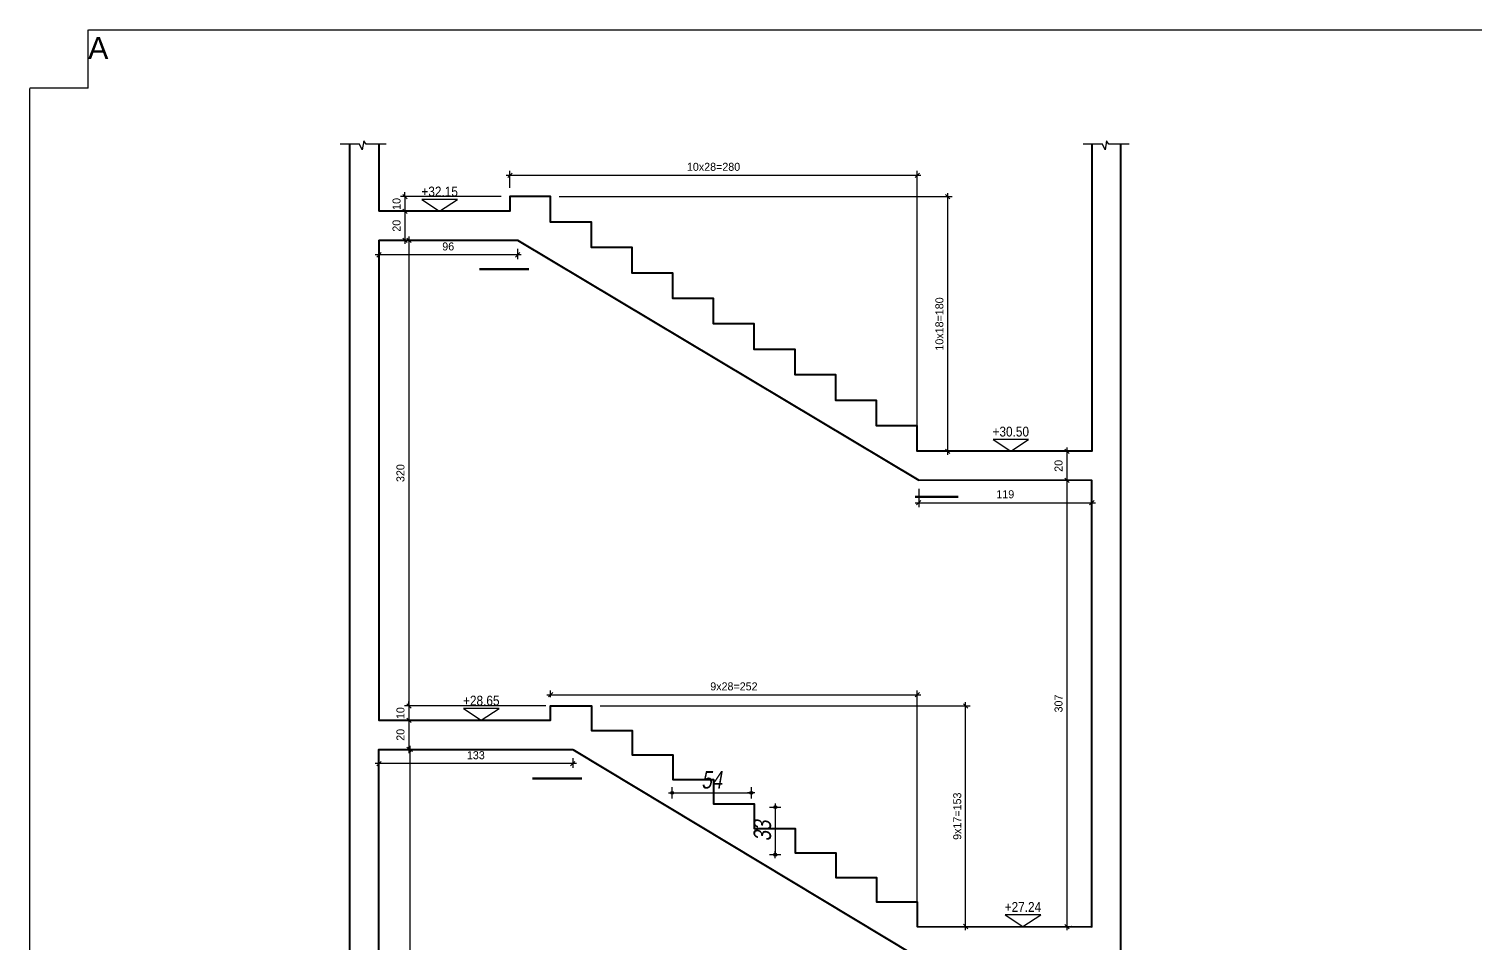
# Model space of a CAD drawing. Header units: inches. Extents: x -5298 to 11252, y 8210 to 22495.
# Drawn here: x 6456 to 7450, y 17198 to 17826 of the extents above; entities that cross this region are included whole.
import ezdxf
from ezdxf.enums import TextEntityAlignment as Align

# ---------------------------------------------------------------- set-up
doc = ezdxf.new("R2010")
doc.units = ezdxf.units.IN
doc.header["$LTSCALE"] = 11
doc.header["$MEASUREMENT"] = 0
doc.layers.get('Defpoints').update_dxf_attribs({"color": 40})
for name, color, linetype in [('break', 1, 'Continuous'), ('dim', 3, 'Continuous'), ('dim-50-v', 2, 'Continuous'), ('otm-text', 1, 'Continuous'), ('P-lines', 3, 'Continuous'), ('TXT', 4, 'Continuous')]:
    doc.layers.add(name, color=color, linetype=linetype)
doc.layers.add('W', color=1, linetype='Continuous', lineweight=50)
doc.layers.add('W-Conc', color=3, linetype='Continuous', lineweight=40)
doc.styles.add('danmm', font='danmm.shx', dxfattribs={"width": 0.9})
doc.styles.add('H-it', font='HEB', dxfattribs={"width": 0.8, "oblique": 10})
doc.styles.add('HEBTXT', font='hebtxt-weld.shx')
doc.styles.add('ROMANS', font='romans')
doc.styles.get("Standard").update_dxf_attribs({"font": 'arial.ttf'})
doc.dimstyles.new('1-50-work', dxfattribs={"dimtxt": 12, "dimasz": 0.2, "dimexe": 0, "dimexo": 0, "dimgap": 2, "dimtad": 1, "dimdec": 0, "dimtxsty": 'H-it', "dimblk1": 'D20', "dimblk2": 'D20', "dimsah": 1, "dimcen": 0, "dimse1": 1, "dimse2": 1, "dimclrd": 256, "dimclrt": 256, "dimazin": 3, "dimtfac": 1, "dimtdec": 0, "dimtmove": 2, "dimatfit": 3, "dimldrblk": 'D20', "dimtvp": 0.733333})
doc.dimstyles.new('25', dxfattribs={"dimtxt": 5.5, "dimasz": 3, "dimexe": 3, "dimexo": 6, "dimgap": 3, "dimtad": 1, "dimdec": 0, "dimrnd": 0.5, "dimtxsty": 'HEBTXT', "dimblk1": 'OBLIQUE', "dimblk2": 'OBLIQUE', "dimsah": 1, "dimcen": 1, "dimdle": 2.5, "dimclre": 9, "dimclrt": 3, "dimazin": 3, "dimtfac": 1, "dimtdec": 0, "dimtix": 1, "dimtmove": 2, "dimatfit": 3, "dimldrblk": 'OBLIQUE'})
doc.dimstyles.get("Standard").update_dxf_attribs({"dimtxt": 2.5, "dimasz": 2.5, "dimexe": 1.25, "dimexo": 0.625, "dimtad": 1, "dimtxsty": 'Standard', "dimcen": 2.5, "dimazin": 3, "dimtfac": 1, "dimtmove": 0, "dimatfit": 3})

# ---------------------------------------------------------------- blocks, each defined once
blk = doc.blocks.new('MF1')
blk.add_lwpolyline([(30, 20), (0, 0), (-30, 20)], close=True)
at = {"style": 'ROMANS'}
blk.add_attdef('0', text='', height=6, dxfattribs=at).set_placement((0, 25), align=Align.CENTER)
blk = doc.blocks.new('_OBLIQUE')
at = {"color": 0, "linetype": 'ByBlock'}
blk.add_line((-0.5, -0.5), (0.5, 0.5), dxfattribs=at)
blk = doc.blocks.new('*D803')
at = {"layer": 'Defpoints', "color": 0, "ltscale": 5, "transparency": 16777216}
for p in [(7169.09, 17535.59, 0.06), (7168.64, 17515.61, 0.01), (7169.09, 17515.61)]:
    blk.add_point(p, dxfattribs=at)
at = {"layer": 'dim-50-v', "color": 0, "lineweight": -2, "ltscale": 5, "transparency": 16777216}
blk.add_line((7169.09, 17538.09), (7169.09, 17513.11), dxfattribs=at)
at = {"layer": 'dim-50-v', "color": 9, "lineweight": -2, "ltscale": 5, "transparency": 16777216}
for p, q in [((7175.09, 17535.59), (7172.09, 17535.59)), ((7174.64, 17515.61), (7172.09, 17515.61))]:
    blk.add_line(p, q, dxfattribs=at)
at = {"layer": 'dim-50-v', "color": 0, "lineweight": -2, "ltscale": 5, "transparency": 16777216, "xscale": 3, "yscale": 3, "zscale": 3}
for p, rotation in [((7169.09, 17535.59), 90), ((7169.09, 17515.61), 270)]:
    blk.add_blockref('_OBLIQUE', p, dxfattribs=dict(at, rotation=rotation))
at = {"layer": 'dim-50-v', "color": 3, "ltscale": 5, "transparency": 16777216, "insert": (7163.34, 17525.6), "char_height": 5.5, "attachment_point": 5, "rotation": 90, "style": 'HEBTXT'}
blk.add_mtext('\\A1;20', dxfattribs=at)
blk = doc.blocks.new('*D804')
at = {"layer": 'Defpoints', "color": 0, "ltscale": 5, "transparency": 16777216}
for p in [(7168.64, 17515.61, 0.01), (7166.19, 17208.91, 0.01), (7169.09, 17208.91)]:
    blk.add_point(p, dxfattribs=at)
at = {"layer": 'dim-50-v', "color": 0, "lineweight": -2, "ltscale": 5, "transparency": 16777216}
blk.add_line((7169.09, 17518.11), (7169.09, 17206.41), dxfattribs=at)
at = {"layer": 'dim-50-v', "color": 9, "lineweight": -2, "ltscale": 5, "transparency": 16777216}
for p, q in [((7174.64, 17515.61), (7172.09, 17515.61)), ((7172.19, 17208.91), (7172.09, 17208.91))]:
    blk.add_line(p, q, dxfattribs=at)
at = {"layer": 'dim-50-v', "color": 0, "lineweight": -2, "ltscale": 5, "transparency": 16777216, "xscale": 3, "yscale": 3, "zscale": 3}
for p, rotation in [((7169.09, 17515.61), 90), ((7169.09, 17208.91), 270)]:
    blk.add_blockref('_OBLIQUE', p, dxfattribs=dict(at, rotation=rotation))
at = {"layer": 'dim-50-v', "color": 3, "ltscale": 5, "transparency": 16777216, "insert": (7163.34, 17362.26), "char_height": 5.5, "attachment_point": 5, "rotation": 90, "style": 'HEBTXT'}
blk.add_mtext('\\A1;307', dxfattribs=at)
blk = doc.blocks.new('*D836')
at = {"layer": 'Defpoints', "color": 0, "ltscale": 5, "transparency": 16777216}
for p in [(6714.09, 17700.59, 0.06), (6714.09, 17680.6), (6714.31, 17680.6, 0.01)]:
    blk.add_point(p, dxfattribs=at)
at = {"layer": 'dim-50-v', "color": 0, "lineweight": -2, "ltscale": 5, "transparency": 16777216}
blk.add_line((6714.09, 17703.09), (6714.09, 17678.1), dxfattribs=at)
at = {"layer": 'dim-50-v', "color": 9, "lineweight": -2, "ltscale": 5, "transparency": 16777216}
for p, q in [((6720.09, 17700.59), (6717.09, 17700.59)), ((6708.31, 17680.6), (6711.09, 17680.6))]:
    blk.add_line(p, q, dxfattribs=at)
at = {"layer": 'dim-50-v', "color": 0, "lineweight": -2, "ltscale": 5, "transparency": 16777216, "xscale": 3, "yscale": 3, "zscale": 3}
for p, rotation in [((6714.09, 17700.59), 90), ((6714.09, 17680.6), 270)]:
    blk.add_blockref('_OBLIQUE', p, dxfattribs=dict(at, rotation=rotation))
at = {"layer": 'dim-50-v', "color": 3, "ltscale": 5, "transparency": 16777216, "insert": (6708.34, 17690.6), "char_height": 5.5, "attachment_point": 5, "rotation": 90, "style": 'HEBTXT'}
blk.add_mtext('\\A1;20', dxfattribs=at)
blk = doc.blocks.new('*D837')
at = {"layer": 'Defpoints', "color": 0, "ltscale": 5, "transparency": 16777216}
for p in [(6714.31, 17680.6, 0.01), (6716.79, 17360.59), (6814.2, 17360.59, 0.01)]:
    blk.add_point(p, dxfattribs=at)
at = {"layer": 'dim-50-v', "color": 0, "lineweight": -2, "ltscale": 5, "transparency": 16777216}
blk.add_line((6716.79, 17683.1), (6716.79, 17358.09), dxfattribs=at)
at = {"layer": 'dim-50-v', "color": 9, "lineweight": -2, "ltscale": 5, "transparency": 16777216}
for p, q in [((6720.31, 17680.6), (6719.79, 17680.6)), ((6808.2, 17360.59), (6713.79, 17360.59))]:
    blk.add_line(p, q, dxfattribs=at)
at = {"layer": 'dim-50-v', "color": 0, "lineweight": -2, "ltscale": 5, "transparency": 16777216, "xscale": 3, "yscale": 3, "zscale": 3}
for p, rotation in [((6716.79, 17680.6), 90), ((6716.79, 17360.59), 270)]:
    blk.add_blockref('_OBLIQUE', p, dxfattribs=dict(at, rotation=rotation))
at = {"layer": 'dim-50-v', "color": 3, "ltscale": 5, "transparency": 16777216, "insert": (6711.04, 17520.6), "char_height": 5.5, "attachment_point": 5, "rotation": 90, "style": 'HEBTXT'}
blk.add_mtext('\\A1;320', dxfattribs=at)
blk = doc.blocks.new('*D838')
at = {"layer": 'Defpoints', "color": 0, "ltscale": 5, "transparency": 16777216}
for p in [(6727.06, 17350.74, 0.01), (6716.79, 17330.74), (6727.98, 17330.74, 0.01)]:
    blk.add_point(p, dxfattribs=at)
at = {"layer": 'dim-50-v', "color": 9, "lineweight": -2, "ltscale": 5, "transparency": 16777216}
for p, q in [((6721.06, 17350.74), (6713.79, 17350.74)), ((6721.98, 17330.74), (6713.79, 17330.74))]:
    blk.add_line(p, q, dxfattribs=at)
at = {"layer": 'dim-50-v', "color": 0, "lineweight": -2, "ltscale": 5, "transparency": 16777216}
blk.add_line((6716.79, 17353.24), (6716.79, 17328.24), dxfattribs=at)
at = {"layer": 'dim-50-v', "color": 0, "lineweight": -2, "ltscale": 5, "transparency": 16777216, "xscale": 3, "yscale": 3, "zscale": 3}
for p, rotation in [((6716.79, 17350.74), 90), ((6716.79, 17330.74), 270)]:
    blk.add_blockref('_OBLIQUE', p, dxfattribs=dict(at, rotation=rotation))
at = {"layer": 'dim-50-v', "color": 3, "ltscale": 5, "transparency": 16777216, "insert": (6711.04, 17340.74), "char_height": 5.5, "attachment_point": 5, "rotation": 90, "style": 'HEBTXT'}
blk.add_mtext('\\A1;20', dxfattribs=at)
blk = doc.blocks.new('*D809')
at = {"layer": 'Defpoints', "color": 0, "ltscale": 5, "transparency": 16777216}
for p in [(6814.2, 17710.59, 0.06), (7087.21, 17710.59), (7066.2, 17535.59, 0.06)]:
    blk.add_point(p, dxfattribs=at)
at = {"layer": 'dim-50-v', "color": 0, "lineweight": -2, "ltscale": 5, "transparency": 16777216}
blk.add_line((7087.21, 17533.09), (7087.21, 17713.09), dxfattribs=at)
at = {"layer": 'dim-50-v', "color": 9, "lineweight": -2, "ltscale": 5, "transparency": 16777216}
for p, q in [((6820.2, 17710.59), (7090.21, 17710.59)), ((7072.2, 17535.59), (7090.21, 17535.59))]:
    blk.add_line(p, q, dxfattribs=at)
at = {"layer": 'dim-50-v', "color": 0, "lineweight": -2, "ltscale": 5, "transparency": 16777216, "xscale": 3, "yscale": 3, "zscale": 3}
for p, rotation in [((7087.21, 17710.59), 90), ((7087.21, 17535.59), 270)]:
    blk.add_blockref('_OBLIQUE', p, dxfattribs=dict(at, rotation=rotation))
at = {"layer": 'dim-50-v', "color": 3, "ltscale": 5, "transparency": 16777216, "insert": (7081.46, 17623.09), "char_height": 5.5, "attachment_point": 5, "rotation": 90, "style": 'HEBTXT'}
blk.add_mtext('\\A1;10x18=180', dxfattribs=at)
blk = doc.blocks.new('*D810')
at = {"layer": 'Defpoints', "color": 0, "ltscale": 5, "transparency": 16777216}
for p in [(7066.2, 17725.31), (6786.2, 17710.59, 0.06), (7066.2, 17535.59, 0.06)]:
    blk.add_point(p, dxfattribs=at)
at = {"layer": 'dim-50-v', "color": 0, "lineweight": -2, "ltscale": 5, "transparency": 16777216}
blk.add_line((6783.7, 17725.31), (7068.7, 17725.31), dxfattribs=at)
at = {"layer": 'dim-50-v', "color": 9, "lineweight": -2, "ltscale": 5, "transparency": 16777216}
for p, q in [((6786.2, 17716.59), (6786.2, 17728.31)), ((7066.2, 17541.59), (7066.2, 17728.31))]:
    blk.add_line(p, q, dxfattribs=at)
at = {"layer": 'dim-50-v', "color": 0, "lineweight": -2, "ltscale": 5, "transparency": 16777216, "xscale": 3, "yscale": 3, "zscale": 3, "rotation": 180}
blk.add_blockref('_OBLIQUE', (6786.2, 17725.31), dxfattribs=at)
at = {"layer": 'dim-50-v', "color": 0, "lineweight": -2, "ltscale": 5, "transparency": 16777216, "xscale": 3, "yscale": 3, "zscale": 3}
blk.add_blockref('_OBLIQUE', (7066.2, 17725.31), dxfattribs=at)
at = {"layer": 'dim-50-v', "color": 3, "ltscale": 5, "transparency": 16777216, "insert": (6926.2, 17731.06), "char_height": 5.5, "attachment_point": 5, "style": 'HEBTXT'}
blk.add_mtext('\\A1;10x28=280', dxfattribs=at)
blk = doc.blocks.new('*D811')
at = {"layer": 'Defpoints', "color": 0, "ltscale": 5, "transparency": 16777216}
for p in [(6842.2, 17360.59, 0.01), (7099.47, 17360.59), (7066.2, 17209.03, 0.01)]:
    blk.add_point(p, dxfattribs=at)
at = {"layer": 'dim-50-v', "color": 9, "lineweight": -2, "ltscale": 5, "transparency": 16777216}
for p, q in [((6848.2, 17360.59), (7102.47, 17360.59)), ((7072.2, 17209.03), (7102.47, 17209.03))]:
    blk.add_line(p, q, dxfattribs=at)
at = {"layer": 'dim-50-v', "color": 0, "lineweight": -2, "ltscale": 5, "transparency": 16777216}
blk.add_line((7099.47, 17206.53), (7099.47, 17363.09), dxfattribs=at)
at = {"layer": 'dim-50-v', "color": 0, "lineweight": -2, "ltscale": 5, "transparency": 16777216, "xscale": 3, "yscale": 3, "zscale": 3}
for p, rotation in [((7099.47, 17360.59), 90), ((7099.47, 17209.03), 270)]:
    blk.add_blockref('_OBLIQUE', p, dxfattribs=dict(at, rotation=rotation))
at = {"layer": 'dim-50-v', "color": 3, "ltscale": 5, "transparency": 16777216, "insert": (7093.72, 17284.81), "char_height": 5.5, "attachment_point": 5, "rotation": 90, "style": 'HEBTXT'}
blk.add_mtext('\\A1;9x17=153', dxfattribs=at)
blk = doc.blocks.new('*D812')
at = {"layer": 'Defpoints', "color": 0, "ltscale": 5, "transparency": 16777216}
for p in [(7066.2, 17368.25), (6814.2, 17360.59, 0.01), (7066.2, 17209.03, 0.01)]:
    blk.add_point(p, dxfattribs=at)
at = {"layer": 'dim-50-v', "color": 0, "lineweight": -2, "ltscale": 5, "transparency": 16777216}
blk.add_line((6811.7, 17368.25), (7068.7, 17368.25), dxfattribs=at)
at = {"layer": 'dim-50-v', "color": 9, "lineweight": -2, "ltscale": 5, "transparency": 16777216}
for p, q in [((6814.2, 17366.59), (6814.2, 17371.25)), ((7066.2, 17215.03), (7066.2, 17371.25))]:
    blk.add_line(p, q, dxfattribs=at)
at = {"layer": 'dim-50-v', "color": 0, "lineweight": -2, "ltscale": 5, "transparency": 16777216, "xscale": 3, "yscale": 3, "zscale": 3, "rotation": 180}
blk.add_blockref('_OBLIQUE', (6814.2, 17368.25), dxfattribs=at)
at = {"layer": 'dim-50-v', "color": 0, "lineweight": -2, "ltscale": 5, "transparency": 16777216, "xscale": 3, "yscale": 3, "zscale": 3}
blk.add_blockref('_OBLIQUE', (7066.2, 17368.25), dxfattribs=at)
at = {"layer": 'dim-50-v', "color": 3, "ltscale": 5, "transparency": 16777216, "insert": (6940.2, 17374), "char_height": 5.5, "attachment_point": 5, "style": 'HEBTXT'}
blk.add_mtext('\\A1;9x28=252', dxfattribs=at)
blk = doc.blocks.new('*D814')
at = {"layer": 'Defpoints', "color": 0, "ltscale": 5, "transparency": 16777216}
for p in [(6816.91, 17360.59, 0.01), (6716.79, 17350.74), (6716.79, 17350.74)]:
    blk.add_point(p, dxfattribs=at)
at = {"layer": 'dim-50-v', "color": 9, "lineweight": -2, "ltscale": 5, "transparency": 16777216}
for p, q in [((6810.91, 17360.59), (6713.79, 17360.59)), ((6722.79, 17350.74), (6719.79, 17350.74))]:
    blk.add_line(p, q, dxfattribs=at)
at = {"layer": 'dim-50-v', "color": 0, "lineweight": -2, "ltscale": 5, "transparency": 16777216}
for p, q in [((6716.79, 17360.59), (6716.79, 17363.59)), ((6716.79, 17360.59), (6716.79, 17350.74)), ((6716.79, 17350.74), (6716.79, 17347.74))]:
    blk.add_line(p, q, dxfattribs=at)
at = {"layer": 'dim-50-v', "color": 0, "lineweight": -2, "ltscale": 5, "transparency": 16777216, "xscale": 3, "yscale": 3, "zscale": 3}
for p, rotation in [((6716.79, 17360.59), 270), ((6716.79, 17350.74), 90)]:
    blk.add_blockref('_OBLIQUE', p, dxfattribs=dict(at, rotation=rotation))
at = {"layer": 'dim-50-v', "color": 3, "ltscale": 5, "transparency": 16777216, "insert": (6711.04, 17355.66), "char_height": 5.5, "attachment_point": 5, "rotation": 90, "style": 'HEBTXT'}
blk.add_mtext('\\A1;10', dxfattribs=at)
blk = doc.blocks.new('*D815')
at = {"layer": 'Defpoints', "color": 0, "ltscale": 5, "transparency": 16777216}
for p in [(6786.2, 17710.59, 0.06), (6714.09, 17700.59), (6786.2, 17700.59, 0.06)]:
    blk.add_point(p, dxfattribs=at)
at = {"layer": 'dim-50-v', "color": 0, "lineweight": -2, "ltscale": 5, "transparency": 16777216}
for p, q in [((6714.09, 17710.59), (6714.09, 17713.59)), ((6714.09, 17710.59), (6714.09, 17700.59)), ((6714.09, 17700.59), (6714.09, 17697.59))]:
    blk.add_line(p, q, dxfattribs=at)
at = {"layer": 'dim-50-v', "color": 9, "lineweight": -2, "ltscale": 5, "transparency": 16777216}
for p, q in [((6780.2, 17710.59), (6711.09, 17710.59)), ((6780.2, 17700.59), (6711.09, 17700.59))]:
    blk.add_line(p, q, dxfattribs=at)
at = {"layer": 'dim-50-v', "color": 0, "lineweight": -2, "ltscale": 5, "transparency": 16777216, "xscale": 3, "yscale": 3, "zscale": 3}
for p, rotation in [((6714.09, 17710.59), 270), ((6714.09, 17700.59), 90)]:
    blk.add_blockref('_OBLIQUE', p, dxfattribs=dict(at, rotation=rotation))
at = {"layer": 'dim-50-v', "color": 3, "ltscale": 5, "transparency": 16777216, "insert": (6708.34, 17705.59), "char_height": 5.5, "attachment_point": 5, "rotation": 90, "style": 'HEBTXT'}
blk.add_mtext('\\A1;10', dxfattribs=at)
blk = doc.blocks.new('*D802')
at = {"layer": 'Defpoints', "color": 0, "linetype": 'Continuous', "transparency": 16777216}
for p in [(6717.72, 17330.74), (6717.89, 17330.74), (6817.83, 17040.63, 0.01)]:
    blk.add_point(p, dxfattribs=at)
at = {"layer": 'dim-50-v', "color": 9, "linetype": 'Continuous', "lineweight": -2, "transparency": 16777216}
for p, q in [((6711.89, 17330.74), (6714.72, 17330.74)), ((6811.83, 17040.63), (6714.72, 17040.63))]:
    blk.add_line(p, q, dxfattribs=at)
at = {"layer": 'dim-50-v', "color": 0, "linetype": 'Continuous', "lineweight": -2, "transparency": 16777216}
blk.add_line((6717.72, 17038.13), (6717.72, 17333.24), dxfattribs=at)
at = {"layer": 'dim-50-v', "color": 0, "linetype": 'Continuous', "lineweight": -2, "transparency": 16777216, "xscale": 3, "yscale": 3, "zscale": 3}
for p, rotation in [((6717.72, 17330.74), 90), ((6717.72, 17040.63), 270)]:
    blk.add_blockref('_OBLIQUE', p, dxfattribs=dict(at, rotation=rotation))
at = {"layer": 'dim-50-v', "color": 3, "linetype": 'Continuous', "transparency": 16777216, "insert": (6711.97, 17185.68), "char_height": 5.5, "attachment_point": 5, "rotation": 90, "style": 'HEBTXT'}
blk.add_mtext('\\A1;290', dxfattribs=at)
blk = doc.blocks.new('D20')
for p, q in [((12.5, 0), (-12.5, 0)), ((0, 19.2), (0, -19.2))]:
    blk.add_line(p, q)
blk.add_circle((0, 0), 5)
blk = doc.blocks.new('*D829')
at = {"layer": 'Defpoints', "color": 0, "linetype": 'Continuous', "transparency": 16777216}
for p in [(6952.09, 17300.91), (6897.73, 17291.09, 0.01), (6952.09, 17291.09, 0.01)]:
    blk.add_point(p, dxfattribs=at)
at = {"layer": 'dim-50-v', "lineweight": -2, "transparency": 16777216}
blk.add_line((6897.93, 17300.91), (6951.89, 17300.91), dxfattribs=at)
at = {"layer": 'dim-50-v', "linetype": 'Continuous', "lineweight": -2, "transparency": 16777216, "xscale": 0.2, "yscale": 0.2, "zscale": 0.2, "rotation": 180}
blk.add_blockref('D20', (6897.73, 17300.91), dxfattribs=at)
at = {"layer": 'dim-50-v', "linetype": 'Continuous', "lineweight": -2, "transparency": 16777216, "xscale": 0.2, "yscale": 0.2, "zscale": 0.2}
blk.add_blockref('D20', (6952.09, 17300.91), dxfattribs=at)
at = {"layer": 'dim-50-v', "linetype": 'Continuous', "transparency": 16777216, "insert": (6924.91, 17309.71), "char_height": 12, "attachment_point": 5, "style": 'H-it'}
blk.add_mtext('\\A1;54', dxfattribs=at)
blk = doc.blocks.new('*D800')
at = {"layer": 'Defpoints', "color": 0, "linetype": 'Continuous', "transparency": 16777216}
for p in [(6952.09, 17291.09, 0.01), (6952.06, 17258.37, 0.01), (6968.58, 17258.37)]:
    blk.add_point(p, dxfattribs=at)
at = {"layer": 'dim-50-v', "lineweight": -2, "transparency": 16777216}
blk.add_line((6968.58, 17290.89), (6968.58, 17258.57), dxfattribs=at)
at = {"layer": 'dim-50-v', "linetype": 'Continuous', "lineweight": -2, "transparency": 16777216, "xscale": 0.2, "yscale": 0.2, "zscale": 0.2}
for p, rotation in [((6968.58, 17291.09), 90), ((6968.58, 17258.37), 270)]:
    blk.add_blockref('D20', p, dxfattribs=dict(at, rotation=rotation))
at = {"layer": 'dim-50-v', "linetype": 'Continuous', "transparency": 16777216, "insert": (6959.78, 17274.73), "char_height": 12, "attachment_point": 5, "rotation": 90, "style": 'H-it'}
blk.add_mtext('\\A1;33', dxfattribs=at)
blk = doc.blocks.new('*D827')
at = {"layer": 'Defpoints', "color": 0, "linetype": 'Continuous', "transparency": 16777216}
for p in [(6696.2, 17330.74, 0.01), (6829.42, 17330.74, 0.01), (6696.2, 17320.95)]:
    blk.add_point(p, dxfattribs=at)
at = {"layer": 'dim-50-v', "color": 9, "linetype": 'Continuous', "lineweight": -2, "transparency": 16777216}
for p, q in [((6696.2, 17324.74), (6696.2, 17317.95)), ((6829.42, 17324.74), (6829.42, 17317.95))]:
    blk.add_line(p, q, dxfattribs=at)
at = {"layer": 'dim-50-v', "color": 0, "linetype": 'Continuous', "lineweight": -2, "transparency": 16777216}
blk.add_line((6831.92, 17320.95), (6693.7, 17320.95), dxfattribs=at)
at = {"layer": 'dim-50-v', "color": 0, "linetype": 'Continuous', "lineweight": -2, "transparency": 16777216, "xscale": 3, "yscale": 3, "zscale": 3, "rotation": 180}
blk.add_blockref('_OBLIQUE', (6696.2, 17320.95), dxfattribs=at)
at = {"layer": 'dim-50-v', "color": 0, "linetype": 'Continuous', "lineweight": -2, "transparency": 16777216, "xscale": 3, "yscale": 3, "zscale": 3}
blk.add_blockref('_OBLIQUE', (6829.42, 17320.95), dxfattribs=at)
at = {"layer": 'dim-50-v', "color": 3, "linetype": 'Continuous', "transparency": 16777216, "insert": (6762.81, 17326.7), "char_height": 5.5, "attachment_point": 5, "style": 'HEBTXT'}
blk.add_mtext('\\A1;133', dxfattribs=at)
blk = doc.blocks.new('*D799')
at = {"layer": 'Defpoints', "color": 0, "ltscale": 5, "transparency": 16777216}
for p in [(7067.24, 17515.72, 0.01), (7186.2, 17515.59, 0.01), (7186.2, 17500.28)]:
    blk.add_point(p, dxfattribs=at)
at = {"layer": 'dim-50-v', "color": 9, "lineweight": -2, "ltscale": 5, "transparency": 16777216}
for p, q in [((7067.24, 17509.72), (7067.24, 17497.28)), ((7186.2, 17509.59), (7186.2, 17497.28))]:
    blk.add_line(p, q, dxfattribs=at)
at = {"layer": 'dim-50-v', "color": 0, "lineweight": -2, "ltscale": 5, "transparency": 16777216}
blk.add_line((7064.74, 17500.28), (7188.7, 17500.28), dxfattribs=at)
at = {"layer": 'dim-50-v', "color": 0, "lineweight": -2, "ltscale": 5, "transparency": 16777216, "xscale": 3, "yscale": 3, "zscale": 3, "rotation": 180}
blk.add_blockref('_OBLIQUE', (7067.24, 17500.28), dxfattribs=at)
at = {"layer": 'dim-50-v', "color": 0, "lineweight": -2, "ltscale": 5, "transparency": 16777216, "xscale": 3, "yscale": 3, "zscale": 3}
blk.add_blockref('_OBLIQUE', (7186.2, 17500.28), dxfattribs=at)
at = {"layer": 'dim-50-v', "color": 3, "ltscale": 5, "transparency": 16777216, "insert": (7126.72, 17506.03), "char_height": 5.5, "attachment_point": 5, "style": 'HEBTXT'}
blk.add_mtext('\\A1;119', dxfattribs=at)
blk = doc.blocks.new('*D828')
at = {"layer": 'Defpoints', "color": 0, "ltscale": 5, "transparency": 16777216}
for p in [(6696.2, 17680.59, 0.01), (6791.48, 17680.67, 0.01), (6696.2, 17670.6)]:
    blk.add_point(p, dxfattribs=at)
at = {"layer": 'dim-50-v', "color": 9, "lineweight": -2, "ltscale": 5, "transparency": 16777216}
for p, q in [((6696.2, 17674.59), (6696.2, 17667.6)), ((6791.48, 17674.67), (6791.48, 17667.6))]:
    blk.add_line(p, q, dxfattribs=at)
at = {"layer": 'dim-50-v', "color": 0, "lineweight": -2, "ltscale": 5, "transparency": 16777216}
blk.add_line((6793.98, 17670.6), (6693.7, 17670.6), dxfattribs=at)
at = {"layer": 'dim-50-v', "color": 0, "lineweight": -2, "ltscale": 5, "transparency": 16777216, "xscale": 3, "yscale": 3, "zscale": 3, "rotation": 180}
blk.add_blockref('_OBLIQUE', (6696.2, 17670.6), dxfattribs=at)
at = {"layer": 'dim-50-v', "color": 0, "lineweight": -2, "ltscale": 5, "transparency": 16777216, "xscale": 3, "yscale": 3, "zscale": 3}
blk.add_blockref('_OBLIQUE', (6791.48, 17670.6), dxfattribs=at)
at = {"layer": 'dim-50-v', "color": 3, "ltscale": 5, "transparency": 16777216, "insert": (6743.84, 17676.35), "char_height": 5.5, "attachment_point": 5, "style": 'HEBTXT'}
blk.add_mtext('\\A1;96', dxfattribs=at)
blk = doc.blocks.new('_CLOSEDFILLED')
at = {"color": 0, "linetype": 'BYBLOCK'}
blk.add_solid([(-1, 0.2), (0, 0), (-1, -0.2)], dxfattribs=at)
blk = doc.blocks.new('*D2')
at = {"color": 2}
for p, q in [((6496.31, 17785.2), (6496.31, 17825.2)), ((6496.56, 17825.2), (8480.02, 17825.2)), ((8487.02, 17825.2), (10470.48, 17825.2)), ((10470.73, 17785.2), (10470.73, 17825.2))]:
    blk.add_line(p, q, dxfattribs=at)
at = {"layer": 'Defpoints'}
for p in [(6496.31, 17825.2), (6496.31, 17785.2), (10470.73, 17785.2)]:
    blk.add_point(p, dxfattribs=at)
at = {"layer": 'DIM', "color": 2, "xscale": 0.25, "yscale": 0.25, "rotation": 180}
blk.add_blockref('_CLOSEDFILLED', (6496.31, 17825.2), dxfattribs=at)
at = {"layer": 'DIM', "color": 2, "xscale": 0.25, "yscale": 0.25}
blk.add_blockref('_CLOSEDFILLED', (10470.73, 17825.2), dxfattribs=at)
at = {"layer": 'DIM', "color": 0, "insert": (8483.52, 17825.2), "char_height": 1, "attachment_point": 5}
blk.add_mtext('3974,42', dxfattribs=at)
blk = doc.blocks.new('*D3')
at = {"color": 2}
for p, q in [((6496.31, 17785.2), (6456.31, 17785.2)), ((6456.31, 14647.73), (6456.31, 17784.95)), ((6456.31, 11503.52), (6456.31, 14640.73)), ((6496.31, 11503.27), (6456.31, 11503.27))]:
    blk.add_line(p, q, dxfattribs=at)
at = {"layer": 'Defpoints'}
for p in [(6496.31, 17785.2), (6456.31, 11503.27), (6496.31, 11503.27)]:
    blk.add_point(p, dxfattribs=at)
at = {"layer": 'DIM', "color": 2, "xscale": 0.25, "yscale": 0.25}
for p, rotation in [((6456.31, 17785.2), 90), ((6456.31, 11503.27), 270)]:
    blk.add_blockref('_CLOSEDFILLED', p, dxfattribs=dict(at, rotation=rotation))
at = {"layer": 'DIM', "color": 0, "insert": (6456.31, 14644.23), "char_height": 1, "attachment_point": 5, "rotation": 90}
blk.add_mtext('6281,93', dxfattribs=at)

msp = doc.modelspace()

# ---------------------------------------------------------------- linework, layer by layer
at = {"layer": 'break', "elevation": -0.557}
for points in [[(6701.128, 17746.551), (6687.355, 17746.551), (6685.757, 17749.004), (6684.687, 17742.658), (6682.971, 17746.551), (6669.565, 17746.551)], [(7211.753, 17746.551), (7197.98, 17746.551), (7196.382, 17749.004), (7195.312, 17742.658), (7193.596, 17746.551), (7180.19, 17746.551)]]:
    msp.add_lwpolyline(points, dxfattribs=at)
at = {"layer": 'W', "ltscale": 5, "elevation": -0.313}
for points in [[(6765.36, 17660.871), (6799.259, 17660.871)], [(7094.212, 17504.356), (7064.874, 17504.356)], [(6801.83, 17310.84), (6835.729, 17310.84)]]:
    msp.add_lwpolyline(points, dxfattribs=at)
at = {"layer": 'W-Conc', "ltscale": 5}
for points, elevation in [([(6676.199, 16768.568), (6676.197, 17746.551)], -0.3), ([(6696.201, 17746.551), (6696.201, 17700.589)], -0.3), ([(7186.203, 17746.551), (7186.203, 17535.589), (7066.201, 17535.589), (7066.201, 17553.089), (7038.201, 17553.089), (7038.201, 17570.589), (7010.201, 17570.589), (7010.201, 17588.089), (6982.201, 17588.089), (6982.201, 17605.589), (6954.201, 17605.589), (6954.201, 17623.089), (6926.201, 17623.089), (6926.201, 17640.589), (6898.201, 17640.589), (6898.201, 17658.089), (6870.201, 17658.089), (6870.201, 17675.589), (6842.201, 17675.589), (6842.201, 17693.089), (6814.201, 17693.089), (6814.201, 17710.589), (6786.201, 17710.589), (6786.201, 17700.589), (6696.201, 17700.589)], -0.252), ([(7206.208, 16768.568), (7206.203, 17746.551)], -0.252), ([(6696.201, 17680.589), (6791.48, 17680.67), (7067.241, 17515.721)], -0.3), ([(6696.203, 17680.589), (6696.201, 17350.735), (6814.201, 17350.735), (6814.201, 17360.589), (6842.201, 17360.589), (6842.201, 17343.749), (6870.201, 17343.749), (6870.201, 17326.909), (6898.201, 17326.909), (6898.201, 17310.069), (6926.201, 17310.069), (6926.201, 17293.229), (6954.201, 17293.229), (6954.201, 17276.389), (6982.201, 17276.389), (6982.201, 17259.549), (7010.201, 17259.549), (7010.201, 17242.709), (7038.201, 17242.709), (7038.201, 17225.869), (7066.201, 17225.869), (7066.201, 17209.029), (7186.201, 17208.886), (7186.201, 17515.589), (7067.241, 17515.721)], -0.3), ([(6696.201, 17040.629), (6696.201, 17330.735), (6829.424, 17330.735)], -0.3), ([(6829.424, 17330.735), (7064.942, 17188.859), (7186.201, 17188.859), (7186.203, 16890.599), (7066.201, 16890.599), (7066.201, 16907.269), (7038.201, 16907.269), (7038.201, 16923.939), (7010.201, 16923.939), (7010.201, 16940.609), (6982.201, 16940.609), (6982.201, 16957.279), (6954.201, 16957.279), (6954.201, 16973.949), (6926.201, 16973.949), (6926.201, 16990.619), (6898.201, 16990.619), (6898.201, 17007.289), (6870.201, 17007.289), (6870.201, 17023.959), (6842.201, 17023.959), (6842.201, 17040.629), (6814.201, 17040.629)], -0.3)]:
    msp.add_lwpolyline(points, dxfattribs=dict(at, elevation=elevation))

# ---------------------------------------------------------------- block references
at = {"layer": 'P-lines', "color": 3}
ref = msp.add_blockref('MF1', (6737.954, 17700.588, -0.252), dxfattribs=dict(at, xscale=-0.4065600000089035, yscale=0.4065600000089035, zscale=0.4065600000089035))
ref.add_attrib('-3.25', '+32.15', dxfattribs={"layer": 'otm-text', "height": 6.75, "style": 'danmm', "width": 0.9}).set_placement((6737.954, 17710.752, -0.252), align=Align.CENTER)
ref = msp.add_blockref('MF1', (7130.485, 17535.589, -0.3), dxfattribs=dict(at, xscale=-0.4065600000089035, yscale=0.4065600000089035, zscale=0.4065600000089035))
ref.add_attrib('-3.25', '+30.50', dxfattribs={"layer": 'otm-text', "height": 6.75, "style": 'danmm', "width": 0.9}).set_placement((7130.485, 17545.753, -0.3), align=Align.CENTER)
ref = msp.add_blockref('MF1', (6766.561, 17350.735, -0.3), dxfattribs=dict(at, xscale=-0.4065600000089035, yscale=0.4065600000089035, zscale=0.4065600000089035))
ref.add_attrib('-3.25', '+28.65', dxfattribs={"layer": 'otm-text', "height": 6.75, "style": 'danmm', "width": 0.9}).set_placement((6766.561, 17360.899, -0.3), align=Align.CENTER)
ref = msp.add_blockref('MF1', (7138.845, 17208.927, -0.3), dxfattribs=dict(at, xscale=-0.4065600000089035, yscale=0.4065600000089035, zscale=0.4065600000089035))
ref.add_attrib('-3.25', '+27.24', dxfattribs={"layer": 'otm-text', "height": 6.75, "style": 'danmm', "width": 0.9}).set_placement((7138.845, 17219.091, -0.3), align=Align.CENTER)

# ---------------------------------------------------------------- texts
at = {"layer": 'TXT', "color": 3}
msp.add_text('A', height=15, dxfattribs=at).set_placement((6496.312, 17805.198))

# ---------------------------------------------------------------- dimensions: what is measured, and where the dimension line sits
at = {"layer": 'DIM', "color": 2}
dim = msp.add_linear_dim(base=(6496.312, 17825.198), p1=(6496.312, 17785.198), p2=(10470.731, 17785.198), dimstyle='Standard', dxfattribs=at)
dim.commit()
dim.dimension.update_dxf_attribs({"geometry": '*D2', "text_midpoint": (8483.521, 17825.198)})
dim = msp.add_linear_dim(base=(6456.312, 11503.269), p1=(6496.312, 11503.269), p2=(6496.312, 17785.198), angle=90, dimstyle='Standard', dxfattribs=at)
dim.commit()
dim.dimension.update_dxf_attribs({"geometry": '*D3', "text_midpoint": (6456.312, 14644.234)})
at = {"layer": 'dim-50-v', "ltscale": 5}
for base, p1, p2, text, picture, middle in [((7066.201, 17725.309, -0.313), (6786.201, 17710.589, -0.252), (7066.201, 17535.589, -0.252), '10x28=<>', '*D810', (6926.201, 17731.059, -0.313)), ((7066.201, 17368.246, -0.313), (6814.201, 17360.589, -0.3), (7066.201, 17209.029, -0.3), '9x28=<>', '*D812', (6940.201, 17373.996, -0.313))]:
    dim = msp.add_linear_dim(base=base, p1=p1, p2=p2, text=text, dimstyle='25', dxfattribs=at)
    dim.commit()
    dim.dimension.update_dxf_attribs({"geometry": picture, "text_midpoint": middle})
for base, p1, p2, picture, middle in [((6714.086, 17700.589, -0.313), (6786.201, 17710.589, -0.252), (6786.201, 17700.589, -0.252), '*D815', (6708.336, 17705.589, -0.313)), ((6714.086, 17680.604, -0.313), (6714.086, 17700.589, -0.252), (6714.311, 17680.604, -0.3), '*D836', (6708.336, 17690.596, -0.313)), ((6716.794, 17360.589, -0.313), (6714.311, 17680.604, -0.3), (6814.201, 17360.589, -0.3), '*D837', (6711.044, 17520.596, -0.313)), ((7169.093, 17515.608, -0.313), (7169.093, 17535.589, -0.252), (7168.643, 17515.608, -0.3), '*D803', (7163.343, 17525.599, -0.313)), ((7169.093, 17208.91, -0.313), (7168.643, 17515.608, -0.3), (7166.188, 17208.91, -0.3), '*D804', (7163.343, 17362.259, -0.313)), ((6716.794, 17350.735, -0.313), (6816.909, 17360.589, -0.3), (6716.794, 17350.735, -0.313), '*D814', (6711.044, 17355.662, -0.313)), ((6716.794, 17330.735, -0.313), (6727.056, 17350.735, -0.3), (6727.979, 17330.735, -0.3), '*D838', (6711.044, 17340.735, -0.313))]:
    dim = msp.add_linear_dim(base=base, p1=p1, p2=p2, angle=90, dimstyle='25', dxfattribs=at)
    dim.commit()
    dim.dimension.update_dxf_attribs({"geometry": picture, "text_midpoint": middle})
for base, p1, p2, text, picture, middle in [((7087.209, 17710.589, -0.313), (7066.201, 17535.589, -0.252), (6814.201, 17710.589, -0.252), '10x18=180', '*D809', (7081.459, 17623.089, -0.313)), ((7099.472, 17360.589, -0.313), (7066.201, 17209.029, -0.3), (6842.201, 17360.589, -0.3), '9x17=153', '*D811', (7093.722, 17284.809, -0.313))]:
    dim = msp.add_linear_dim(base=base, p1=p1, p2=p2, angle=90, text=text, dimstyle='25', dxfattribs=at)
    dim.commit()
    dim.dimension.update_dxf_attribs({"geometry": picture, "text_midpoint": middle})
for base, p1, p2, picture, middle in [((6696.201, 17670.6, -0.313), (6791.48, 17680.67, -0.3), (6696.201, 17680.589, -0.3), '*D828', (6743.841, 17676.35, -0.313)), ((7186.201, 17500.279, -0.313), (7067.241, 17515.721, -0.3), (7186.201, 17515.589, -0.3), '*D799', (7126.721, 17506.029, -0.313))]:
    dim = msp.add_linear_dim(base=base, p1=p1, p2=p2, dimstyle='25', dxfattribs=at)
    dim.commit()
    dim.dimension.update_dxf_attribs({"geometry": picture, "text_midpoint": middle})
at = {"layer": 'dim-50-v', "linetype": 'Continuous'}
for base, p1, p2, dimstyle, picture, middle in [((6696.201, 17320.947, -0.313), (6829.424, 17330.735, -0.3), (6696.201, 17330.735, -0.3), '25', '*D827', (6762.813, 17326.697, -0.313)), ((6952.095, 17300.905, -0.313), (6897.733, 17291.092, -0.301), (6952.095, 17291.092, -0.301), '1-50-work', '*D829', (6924.914, 17309.705, -0.313))]:
    dim = msp.add_linear_dim(base=base, p1=p1, p2=p2, dimstyle=dimstyle, dxfattribs=at)
    dim.commit()
    dim.dimension.update_dxf_attribs({"geometry": picture, "text_midpoint": middle})
for base, p1, p2, dimstyle, picture, middle in [((6717.717, 17330.735, -0.313), (6817.833, 17040.629, -0.3), (6717.887, 17330.735, -0.313), '25', '*D802', (6711.967, 17185.682, -0.313)), ((6968.584, 17258.368, -0.313), (6952.095, 17291.092, -0.301), (6952.056, 17258.368, -0.307), '1-50-work', '*D800', (6959.784, 17274.73, -0.313))]:
    dim = msp.add_linear_dim(base=base, p1=p1, p2=p2, angle=90, dimstyle=dimstyle, dxfattribs=at)
    dim.commit()
    dim.dimension.update_dxf_attribs({"geometry": picture, "text_midpoint": middle})

doc.saveas('drawing.dxf')
